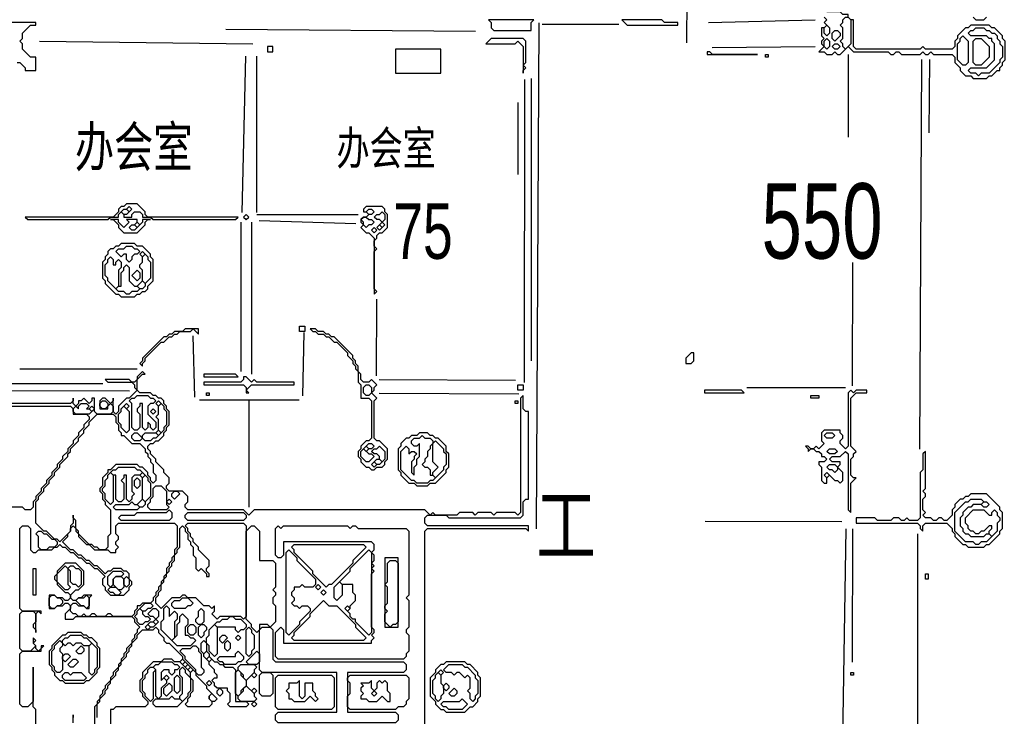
# Model space of a CAD drawing. Extents: x 10 to 1972, y 10 to 1392.
# Drawn here: x 1296.9 to 1667, y 768.5 to 1030.1 of the extents above; entities that cross this region are included whole.
import ezdxf

# ---------------------------------------------------------------- set-up
doc = ezdxf.new("R2010")
doc.units = 0
for name, color, linetype, lineweight in [('OCR_TEXT', 6, 'Continuous', 0), ('TEXT_FALLBACK_OUTLINE', 2, 'Continuous', 0), ('TRACE_CURVE', 6, 'Continuous', 0), ('TRACE_STRAIGHT', 5, 'Continuous', 0), ('TRACE_TEXT_SYMBOL', 6, 'Continuous', 0)]:
    doc.layers.add(name, color=color, linetype=linetype, lineweight=lineweight)
doc.styles.add('wqy-unicode', font='wqy-unicode.lff')

msp = doc.modelspace()

# ---------------------------------------------------------------- linework, layer by layer
at = {"layer": 'TEXT_FALLBACK_OUTLINE', "color": 2}
for points in [[(1331, 955), (1332, 955), (1334, 953), (1334, 952), (1336, 950), (1341, 950), (1344, 953), (1344, 954), (1345, 955), (1346, 955), (1343, 955), (1343, 954), (1342, 953), (1341, 954), (1341, 955), (1337, 955), (1338, 954), (1336, 952), (1334, 954), (1334, 955)], [(1338, 952), (1339, 953), (1340, 953), (1341, 952), (1340, 951), (1339, 951)], [(1340, 953), (1341, 954), (1342, 953), (1341, 952)]]:
    msp.add_lwpolyline(points, close=True, dxfattribs=at)
at = {"layer": 'TRACE_CURVE', "color": 6}
for points in [[(1475, 844), (1474, 845), (1469, 845), (1468, 844), (1467, 845), (1462, 845), (1461, 844), (1453, 844), (1452, 845), (1451, 844), (1449, 846), (1385, 846), (1383, 844), (1381, 846), (1360, 846), (1359, 847), (1359, 848), (1360, 849), (1360, 851), (1358, 853), (1353, 853), (1352, 854), (1352, 855), (1353, 856), (1353, 858), (1351, 860), (1351, 861), (1348, 864), (1348, 865), (1346, 867), (1346, 868), (1345, 869), (1345, 870), (1346, 871), (1347, 871), (1348, 872), (1349, 872), (1351, 874), (1351, 875), (1352, 876), (1352, 877), (1353, 878), (1353, 883), (1352, 884), (1352, 885), (1351, 886), (1351, 887), (1350, 888), (1349, 888), (1348, 889), (1347, 889), (1346, 890), (1342, 890), (1341, 891), (1341, 895), (1343, 897), (1344, 897), (1343, 898), (1341, 896), (1341, 895), (1340, 894), (1339, 894), (1338, 895), (1329, 895)], [(1329, 895), (1330, 894), (1339, 894), (1340, 893), (1340, 892), (1341, 891), (1338, 888), (1337, 888), (1334, 885), (1334, 883), (1333, 882), (1332, 883), (1332, 888), (1332, 887), (1331, 886), (1329, 888), (1328, 888), (1327, 887), (1327, 884), (1330, 884), (1330, 885), (1331, 886), (1332, 885), (1332, 883), (1331, 882), (1326, 882), (1325, 883), (1325, 888), (1324, 888), (1324, 887), (1323, 886), (1321, 888), (1320, 887), (1319, 887), (1319, 886), (1318, 885), (1317, 886), (1317, 888), (1317, 887), (1316, 886), (1286, 886)], [(1449, 715), (1449, 838), (1450, 839), (1487, 839), (1488, 838), (1488, 840), (1450, 840), (1449, 841), (1449, 843), (1450, 844), (1457, 844), (1458, 843), (1485, 843), (1486, 844), (1486, 849), (1487, 850), (1488, 850), (1488, 883), (1487, 883), (1486, 884), (1486, 889), (1485, 888), (1485, 845), (1484, 844), (1483, 845), (1476, 845), (1475, 844)], [(1292, 885), (1316, 885), (1317, 884)], [(1317, 884), (1317, 882), (1322, 882), (1323, 881), (1323, 880), (1321, 878), (1321, 877), (1319, 875), (1319, 874), (1317, 872), (1317, 871), (1315, 869), (1315, 868), (1313, 866), (1313, 865), (1311, 863), (1311, 862), (1309, 860), (1309, 859), (1307, 857), (1307, 856), (1305, 854), (1305, 853), (1303, 851), (1303, 850), (1302, 849), (1302, 847), (1301, 846), (1299, 846), (1298, 847), (1293, 847)], [(1307, 838), (1306, 838), (1303, 841), (1303, 849), (1304, 850), (1304, 851), (1306, 853), (1306, 854), (1308, 856), (1308, 857), (1310, 859), (1310, 860), (1312, 862), (1312, 863), (1315, 866), (1315, 867), (1316, 868), (1316, 869), (1319, 872), (1319, 873), (1321, 875), (1321, 876), (1323, 878), (1323, 879), (1326, 882)], [(1326, 882), (1332, 882), (1333, 881), (1333, 879), (1334, 878), (1334, 876), (1335, 875), (1335, 874), (1336, 874), (1339, 871), (1342, 871), (1344, 869), (1344, 868), (1345, 867), (1345, 866), (1346, 865), (1346, 864), (1347, 863), (1347, 860), (1348, 859), (1348, 857), (1347, 856), (1346, 857), (1346, 858), (1345, 859), (1345, 860), (1343, 862), (1342, 862), (1341, 863), (1333, 863), (1331, 861), (1330, 861), (1330, 860), (1328, 858), (1328, 855), (1327, 854), (1327, 853), (1328, 852), (1328, 850), (1329, 849), (1329, 848), (1331, 846), (1331, 837), (1330, 836), (1330, 832), (1329, 831), (1327, 831), (1326, 832), (1325, 832), (1324, 833), (1323, 833), (1319, 837), (1319, 838), (1318, 839), (1318, 842), (1317, 843), (1317, 844), (1317, 841), (1316, 840), (1316, 838), (1312, 834), (1311, 835), (1310, 835), (1307, 838)], [(1333, 840), (1334, 841), (1355, 841), (1356, 840), (1356, 832), (1355, 831), (1355, 829), (1354, 828), (1354, 827), (1353, 826), (1353, 825), (1352, 824), (1352, 822), (1351, 821), (1351, 820), (1350, 819), (1350, 818), (1349, 817), (1349, 816), (1348, 815), (1348, 814), (1347, 813), (1347, 812), (1346, 811), (1343, 811), (1342, 810), (1341, 810), (1341, 809), (1340, 808), (1340, 807), (1339, 806), (1332, 806), (1331, 807), (1330, 807), (1329, 806), (1326, 806), (1325, 807), (1324, 807), (1323, 806), (1322, 806), (1321, 807), (1320, 806), (1319, 806), (1318, 807), (1317, 807), (1316, 808), (1316, 810), (1317, 811), (1318, 811), (1319, 810), (1321, 810), (1322, 809), (1323, 809), (1323, 813), (1324, 814), (1321, 814), (1320, 813), (1319, 813), (1318, 812), (1317, 812), (1316, 813), (1316, 814), (1318, 816), (1319, 816)], [(1359, 840), (1360, 841), (1381, 841), (1382, 840), (1382, 806), (1381, 805), (1380, 806), (1372, 806), (1371, 805), (1369, 807), (1370, 808), (1370, 810), (1369, 809), (1368, 810), (1366, 810), (1363, 813), (1360, 813), (1359, 814), (1358, 814), (1357, 813), (1354, 813), (1350, 809), (1348, 811), (1348, 813), (1349, 814), (1349, 815), (1350, 816), (1350, 818), (1351, 819), (1351, 820), (1352, 821), (1352, 822), (1353, 823), (1353, 824), (1354, 825), (1354, 826), (1355, 827), (1355, 829), (1356, 830), (1356, 831), (1357, 832), (1357, 839), (1358, 840), (1359, 839), (1359, 838), (1360, 837), (1360, 835), (1361, 834), (1361, 833), (1362, 832), (1362, 829), (1363, 828), (1363, 824), (1364, 823), (1365, 824), (1367, 822), (1367, 821), (1368, 821), (1368, 822), (1367, 823), (1367, 824), (1368, 825), (1368, 827), (1364, 831)], [(1303, 762), (1303, 771), (1302, 772), (1302, 787), (1302, 774), (1300, 772), (1298, 772), (1297, 773), (1297, 792), (1298, 793), (1305, 793), (1305, 794), (1306, 795), (1305, 795), (1305, 794), (1304, 793), (1303, 794), (1303, 795), (1302, 796), (1303, 797), (1302, 798), (1302, 796), (1303, 795), (1301, 793), (1298, 793), (1297, 794), (1297, 807), (1298, 808), (1302, 808), (1303, 807), (1303, 804), (1302, 803), (1302, 802), (1303, 801), (1303, 800), (1303, 807), (1304, 808), (1305, 807), (1305, 808), (1298, 808), (1297, 809), (1297, 839), (1298, 840), (1300, 840)], [(1300, 840), (1301, 839), (1301, 831), (1302, 830), (1303, 830), (1304, 831), (1309, 831), (1310, 832), (1311, 832), (1312, 833), (1313, 832), (1314, 832), (1316, 830), (1317, 830), (1319, 828), (1320, 828), (1322, 826), (1323, 826), (1325, 824), (1326, 824), (1329, 821), (1328, 820), (1328, 818), (1329, 817), (1329, 816), (1331, 814), (1336, 814), (1338, 816), (1338, 817), (1339, 818), (1339, 819), (1338, 820), (1338, 822), (1337, 823), (1336, 823), (1335, 824), (1332, 824), (1331, 823), (1330, 823), (1329, 822), (1326, 825), (1325, 825), (1323, 827), (1322, 827), (1320, 829), (1319, 829), (1317, 831), (1316, 831), (1313, 834), (1315, 836), (1315, 837), (1316, 838), (1316, 839), (1317, 840), (1318, 839), (1318, 838), (1319, 837), (1319, 836), (1322, 833), (1323, 833), (1325, 831), (1330, 831), (1331, 830), (1333, 830)], [(1333, 830), (1333, 831), (1334, 832), (1333, 833), (1333, 834), (1334, 835), (1334, 836), (1333, 837), (1333, 840)], [(1364, 831), (1364, 832), (1362, 834), (1362, 835), (1361, 836), (1361, 837), (1360, 838), (1360, 839), (1359, 840)], [(1319, 816), (1321, 818), (1321, 823), (1318, 826), (1314, 826), (1311, 823), (1311, 822), (1310, 821), (1310, 820), (1311, 819), (1311, 818), (1314, 815), (1315, 815), (1316, 814), (1316, 813), (1315, 812), (1314, 812), (1313, 813), (1311, 813), (1310, 814), (1308, 814), (1308, 809), (1310, 809), (1311, 810), (1313, 810), (1314, 811), (1315, 811), (1316, 810), (1316, 809), (1314, 807), (1314, 805), (1317, 805), (1318, 806), (1339, 806), (1340, 805), (1340, 804), (1342, 802), (1341, 801), (1341, 800), (1340, 799), (1340, 798), (1339, 797), (1339, 796), (1337, 794), (1337, 793), (1336, 792), (1336, 791), (1335, 790), (1335, 789), (1334, 788), (1334, 787), (1332, 785), (1332, 784), (1331, 783), (1331, 782), (1329, 780), (1329, 779), (1328, 778), (1328, 777), (1327, 776), (1327, 775), (1326, 774), (1326, 773), (1325, 772)], [(1347, 801), (1348, 802), (1349, 801), (1349, 800), (1351, 798), (1351, 797), (1352, 796), (1353, 796), (1358, 791), (1358, 790), (1357, 789), (1355, 789), (1354, 790), (1351, 790), (1350, 789), (1347, 789), (1343, 785), (1343, 783), (1342, 782), (1342, 778), (1343, 777), (1343, 776), (1345, 774), (1345, 773), (1344, 772), (1333, 772), (1332, 771), (1331, 771), (1331, 762)], [(1339, 796), (1341, 798), (1341, 799), (1343, 801), (1347, 801)], [(1326, 768), (1326, 773), (1327, 774), (1327, 775), (1329, 777), (1329, 778), (1330, 779), (1330, 780), (1331, 781), (1331, 782), (1333, 784), (1333, 785), (1334, 786), (1334, 787), (1335, 788), (1335, 789), (1337, 791), (1337, 792), (1338, 793), (1338, 794), (1339, 795), (1339, 796)], [(1325, 772), (1325, 758)], [(1317, 766), (1317, 769), (1317, 768)]]:
    msp.add_lwpolyline(points, dxfattribs=at)
for points in [[(1340, 888), (1341, 889), (1345, 889), (1346, 888), (1347, 888), (1348, 887), (1347, 886), (1346, 886), (1345, 885), (1345, 882), (1348, 879), (1348, 877), (1347, 876), (1346, 877), (1346, 878), (1345, 879), (1345, 877), (1344, 876), (1343, 877), (1343, 886), (1342, 886), (1342, 885), (1341, 884), (1341, 883), (1342, 882), (1342, 877), (1341, 876), (1340, 876), (1339, 877), (1339, 886), (1338, 887), (1339, 888)], [(1319, 885), (1320, 886), (1322, 886), (1323, 885), (1322, 884), (1323, 884), (1324, 883), (1323, 882), (1318, 882), (1317, 883), (1317, 884), (1318, 885), (1319, 884)], [(1323, 884), (1324, 885), (1325, 884), (1324, 883)], [(1327, 886), (1328, 887), (1329, 887), (1330, 886), (1330, 885), (1329, 884), (1328, 884), (1327, 885)], [(1335, 884), (1336, 885), (1338, 883), (1338, 876), (1337, 875), (1335, 877), (1335, 878), (1334, 879), (1334, 882), (1335, 883)], [(1336, 885), (1337, 886), (1338, 885), (1337, 884)], [(1348, 886), (1349, 887), (1350, 886), (1349, 885)], [(1349, 885), (1350, 886), (1351, 885), (1351, 884), (1352, 883), (1352, 878), (1351, 877), (1351, 876), (1350, 875), (1349, 876), (1349, 880), (1348, 881), (1349, 882)], [(1346, 883), (1347, 884), (1348, 883), (1347, 882)], [(1339, 874), (1340, 875), (1341, 875), (1343, 873), (1342, 872), (1340, 872), (1339, 873)], [(1343, 874), (1344, 875), (1348, 875), (1349, 874), (1348, 873), (1347, 873), (1346, 872), (1344, 872), (1343, 873)], [(1348, 875), (1349, 876), (1350, 875), (1349, 874)], [(1330, 859), (1331, 860), (1332, 859), (1332, 849), (1331, 848), (1329, 850), (1329, 852), (1328, 853), (1328, 854), (1329, 855), (1329, 857), (1330, 858)], [(1333, 861), (1334, 862), (1340, 862), (1341, 861), (1342, 861), (1343, 860), (1342, 859), (1340, 859), (1339, 858), (1339, 853), (1340, 852), (1339, 851), (1339, 850), (1338, 849), (1337, 850), (1337, 859), (1336, 859), (1336, 858), (1335, 857), (1336, 856), (1336, 850), (1335, 849), (1334, 849), (1333, 850), (1333, 859), (1332, 859), (1331, 860), (1332, 861)], [(1342, 859), (1343, 860), (1344, 859), (1343, 858)], [(1343, 858), (1344, 859), (1345, 858), (1345, 857), (1346, 856), (1346, 851), (1344, 849), (1343, 850)], [(1340, 857), (1341, 858), (1342, 857), (1342, 855), (1341, 854), (1340, 855)], [(1347, 854), (1348, 855), (1350, 855), (1352, 853), (1352, 848), (1353, 847), (1352, 846), (1346, 846), (1345, 847), (1345, 848), (1346, 849), (1346, 850), (1347, 851)], [(1354, 852), (1355, 853), (1356, 853), (1357, 852), (1355, 850), (1354, 851)], [(1338, 848), (1339, 849), (1340, 848), (1341, 848), (1342, 847), (1341, 846), (1333, 846), (1332, 847), (1333, 848)], [(1343, 850), (1344, 849), (1344, 848), (1343, 847), (1342, 847), (1341, 848)], [(1352, 849), (1353, 850), (1354, 849), (1353, 848)], [(1352, 845), (1353, 846), (1354, 845), (1354, 843), (1353, 842), (1335, 842), (1334, 843), (1335, 844), (1340, 844), (1341, 845)], [(1359, 844), (1360, 845), (1381, 845), (1382, 844), (1382, 843), (1381, 842), (1360, 842), (1359, 843)], [(1303, 837), (1304, 838), (1305, 838), (1306, 837), (1307, 837), (1309, 835), (1310, 835), (1311, 834), (1311, 833), (1310, 832), (1308, 832), (1307, 831), (1305, 831), (1304, 832), (1304, 836)], [(1384, 840), (1385, 840), (1387, 838), (1387, 827), (1392, 827), (1393, 826), (1393, 817), (1392, 816), (1393, 815), (1393, 814), (1392, 813), (1392, 811), (1393, 810), (1393, 804), (1391, 802), (1390, 803), (1387, 803), (1387, 801), (1386, 800), (1384, 802), (1384, 803), (1382, 805), (1382, 838)], [(1393, 839), (1394, 840), (1395, 839), (1396, 840), (1420, 840), (1421, 839), (1422, 840), (1423, 840), (1424, 839), (1442, 839), (1443, 838), (1443, 814), (1442, 813), (1443, 812), (1443, 802), (1442, 801), (1442, 800), (1443, 799), (1443, 793), (1442, 792), (1442, 791), (1441, 790), (1394, 790), (1393, 791), (1393, 800), (1395, 802), (1396, 801), (1396, 796), (1429, 796), (1429, 797), (1430, 798), (1429, 799), (1430, 800), (1430, 801), (1429, 802), (1429, 822), (1430, 823), (1429, 824), (1430, 825), (1429, 826), (1430, 827), (1430, 829), (1429, 830), (1430, 831), (1430, 833), (1429, 834), (1396, 834), (1396, 829), (1395, 828), (1394, 828), (1393, 829)], [(1399, 832), (1400, 833), (1426, 833), (1427, 832), (1422, 827), (1422, 826), (1414, 818), (1413, 818), (1412, 817), (1407, 822), (1407, 823), (1400, 830), (1400, 831)], [(1397, 830), (1398, 831), (1401, 828), (1401, 827), (1408, 820), (1408, 818), (1407, 817), (1404, 817), (1403, 818), (1402, 817), (1400, 817), (1400, 816), (1399, 815), (1399, 814), (1400, 813), (1400, 812), (1399, 811), (1400, 810), (1401, 810), (1402, 809), (1403, 810), (1405, 810), (1406, 809), (1406, 808), (1402, 804), (1402, 803), (1398, 799), (1397, 800)], [(1428, 831), (1429, 830), (1429, 800), (1428, 799), (1423, 804), (1423, 805), (1422, 805), (1421, 806), (1421, 807), (1420, 808), (1421, 809), (1421, 810), (1423, 812), (1423, 814), (1422, 815), (1422, 818), (1418, 818), (1417, 819), (1421, 823), (1421, 824)], [(1314, 825), (1315, 824), (1315, 818), (1316, 817), (1315, 816), (1314, 816), (1311, 819), (1311, 822)], [(1315, 824), (1316, 825), (1317, 825), (1318, 824), (1319, 824), (1320, 823), (1320, 818), (1319, 817), (1318, 818), (1317, 818), (1316, 819), (1316, 823)], [(1332, 823), (1335, 823), (1336, 822), (1335, 821), (1333, 821), (1332, 820), (1332, 818), (1331, 817), (1330, 818), (1330, 821)], [(1332, 820), (1333, 821), (1335, 821), (1336, 820), (1336, 817), (1335, 816), (1334, 816), (1332, 818)], [(1336, 820), (1337, 821), (1338, 820), (1338, 818), (1337, 817), (1336, 818)], [(1408, 817), (1409, 818), (1410, 817), (1409, 816)], [(1417, 819), (1418, 818), (1418, 814), (1416, 812), (1415, 813), (1415, 817)], [(1330, 816), (1331, 817), (1333, 817), (1335, 815), (1334, 814), (1333, 814), (1332, 815), (1331, 815)], [(1410, 815), (1411, 816), (1412, 815), (1411, 814)], [(1308, 813), (1309, 814), (1310, 814), (1311, 813), (1312, 813), (1313, 812), (1313, 811), (1312, 810), (1311, 810), (1310, 809), (1309, 809), (1308, 810)], [(1321, 813), (1322, 814), (1323, 813), (1323, 810), (1322, 809), (1321, 810), (1320, 810), (1318, 812), (1319, 813)], [(1344, 811), (1346, 811), (1347, 810), (1346, 809), (1345, 809), (1344, 808), (1343, 808), (1342, 809)], [(1357, 812), (1358, 813), (1360, 813), (1362, 811), (1361, 810), (1360, 810), (1359, 809), (1355, 809), (1354, 810), (1354, 811), (1355, 812)], [(1411, 812), (1413, 810), (1416, 810), (1423, 803), (1423, 802), (1427, 798), (1426, 797), (1400, 797), (1399, 798), (1400, 799), (1400, 800), (1406, 806), (1406, 807)], [(1341, 808), (1342, 809), (1343, 808), (1343, 807), (1344, 806), (1345, 806), (1346, 805), (1345, 804), (1344, 804), (1343, 803), (1342, 803), (1341, 804), (1341, 805), (1340, 806), (1341, 807)], [(1347, 809), (1348, 809), (1349, 808), (1349, 806), (1348, 805), (1347, 806), (1346, 806), (1345, 807)], [(1351, 809), (1352, 810), (1353, 809), (1353, 806), (1355, 808), (1356, 807), (1356, 805), (1355, 804), (1355, 798), (1354, 797), (1350, 801), (1350, 804), (1351, 805)], [(1357, 806), (1358, 807), (1360, 805), (1360, 803), (1359, 802), (1359, 799), (1360, 799), (1361, 798), (1362, 798), (1363, 797), (1361, 795), (1356, 795), (1354, 797), (1356, 799), (1356, 803), (1357, 804)], [(1364, 808), (1365, 809), (1366, 808), (1366, 804), (1365, 803), (1364, 803), (1363, 804), (1363, 805), (1364, 806)], [(1419, 809), (1420, 810), (1421, 809), (1420, 808)], [(1345, 803), (1346, 804), (1347, 804), (1348, 803), (1347, 802), (1346, 802)], [(1347, 804), (1348, 805), (1349, 804), (1348, 803)], [(1375, 805), (1376, 806), (1377, 806), (1378, 805), (1380, 805), (1382, 803), (1382, 802), (1381, 801), (1380, 801), (1379, 800), (1378, 801), (1378, 802), (1371, 802), (1370, 803), (1371, 804), (1372, 804), (1373, 805)], [(1344, 802), (1345, 803), (1346, 802), (1345, 801)], [(1360, 802), (1361, 803), (1362, 803), (1363, 802), (1363, 800), (1362, 799), (1361, 799), (1360, 800)], [(1364, 802), (1365, 803), (1366, 803), (1367, 802), (1367, 801), (1366, 800), (1366, 799), (1365, 798), (1364, 799)], [(1370, 803), (1371, 802), (1371, 792), (1370, 791), (1368, 793), (1368, 795), (1367, 796), (1367, 798), (1368, 799), (1368, 801)], [(1382, 801), (1383, 802), (1384, 801), (1384, 800), (1385, 799), (1385, 794), (1384, 793), (1384, 792), (1383, 791), (1382, 792)], [(1387, 801), (1388, 802), (1391, 802), (1392, 801), (1392, 790), (1393, 789), (1441, 789), (1442, 788), (1442, 786), (1441, 785), (1420, 785), (1420, 770), (1438, 770), (1439, 769), (1439, 767), (1438, 766), (1394, 766), (1393, 767), (1393, 769), (1394, 770), (1416, 770), (1416, 785), (1388, 785), (1387, 786)], [(1365, 796), (1366, 797), (1367, 796), (1367, 793), (1366, 792), (1365, 793)], [(1372, 798), (1373, 799), (1374, 799), (1375, 798), (1373, 796), (1372, 797)], [(1374, 796), (1375, 797), (1376, 796), (1376, 794), (1375, 793), (1374, 794)], [(1378, 798), (1379, 799), (1380, 798), (1379, 797)], [(1361, 794), (1362, 795), (1363, 795), (1364, 794), (1364, 793), (1365, 792), (1365, 787), (1366, 786), (1366, 785), (1365, 784), (1364, 784), (1363, 785), (1363, 786), (1359, 790), (1359, 791), (1357, 793), (1358, 794)], [(1366, 792), (1367, 793), (1368, 792), (1368, 791), (1367, 790), (1366, 791)], [(1378, 792), (1379, 793), (1381, 791), (1381, 790), (1380, 789), (1379, 789), (1378, 788), (1374, 788), (1373, 789), (1372, 789), (1371, 790), (1372, 791), (1378, 791)], [(1386, 793), (1387, 792), (1387, 789), (1386, 788), (1383, 788), (1382, 789)], [(1349, 788), (1350, 789), (1354, 789), (1355, 788), (1356, 788), (1357, 787), (1356, 786), (1355, 786), (1355, 785), (1354, 784), (1353, 785), (1353, 786), (1351, 786), (1350, 785), (1350, 782), (1351, 783), (1352, 782), (1352, 781), (1350, 779), (1350, 776), (1349, 775), (1348, 776), (1348, 786), (1347, 787), (1348, 788)], [(1357, 789), (1358, 790), (1359, 789), (1358, 788)], [(1358, 788), (1359, 789), (1360, 788), (1359, 787)], [(1367, 790), (1368, 791), (1369, 790), (1368, 789)], [(1368, 789), (1369, 790), (1370, 789), (1371, 789), (1372, 788), (1373, 788), (1374, 787), (1377, 787), (1378, 786), (1378, 774), (1382, 774), (1383, 773), (1382, 772), (1376, 772), (1375, 773), (1376, 774), (1376, 777), (1375, 778), (1375, 779), (1371, 779), (1370, 780), (1370, 781), (1369, 782), (1370, 783), (1371, 783), (1371, 784), (1370, 785), (1370, 786), (1368, 788)], [(1345, 786), (1346, 787), (1347, 787), (1348, 786), (1347, 785), (1347, 775), (1346, 774), (1344, 776), (1344, 777), (1343, 778), (1343, 782), (1344, 783), (1344, 784), (1345, 785)], [(1357, 786), (1358, 787), (1359, 786), (1359, 785), (1361, 783), (1361, 778), (1360, 777), (1360, 776), (1358, 774), (1357, 775), (1357, 776), (1358, 777), (1358, 783), (1357, 784)], [(1359, 787), (1360, 788), (1361, 787), (1360, 786)], [(1361, 785), (1362, 786), (1363, 785), (1363, 784), (1367, 780), (1367, 779), (1369, 777), (1368, 776), (1368, 775), (1369, 774), (1369, 773), (1368, 772), (1360, 772), (1359, 773), (1360, 774), (1360, 775), (1361, 776), (1361, 777), (1362, 778), (1362, 782), (1361, 783)], [(1360, 786), (1361, 787), (1362, 786), (1361, 785)], [(1378, 785), (1379, 786), (1380, 785), (1380, 784), (1382, 782), (1382, 780), (1380, 778), (1380, 777), (1379, 776), (1378, 777)], [(1379, 787), (1380, 788), (1385, 788), (1386, 787), (1385, 786), (1385, 785), (1382, 782), (1381, 783), (1381, 784), (1379, 786)], [(1384, 784), (1385, 785), (1386, 784), (1385, 783)], [(1387, 784), (1388, 785), (1391, 785), (1392, 784), (1392, 777), (1391, 776), (1388, 776), (1387, 777)], [(1351, 783), (1352, 784), (1353, 783), (1352, 782)], [(1353, 781), (1354, 780), (1354, 778), (1352, 776), (1351, 777), (1351, 779)], [(1355, 783), (1356, 784), (1357, 783), (1357, 778), (1356, 777), (1355, 778)], [(1367, 781), (1368, 782), (1369, 781), (1368, 780)], [(1393, 783), (1394, 784), (1414, 784), (1415, 783), (1415, 772), (1414, 771), (1394, 771), (1393, 772)], [(1420, 783), (1421, 784), (1442, 784), (1443, 783), (1443, 775), (1442, 774), (1442, 773), (1441, 772), (1439, 772), (1438, 771), (1421, 771), (1420, 772), (1420, 776), (1421, 777), (1421, 781), (1420, 782)], [(1371, 778), (1372, 779), (1373, 778), (1373, 777), (1372, 776), (1371, 777)], [(1381, 779), (1382, 780), (1385, 777), (1385, 776), (1386, 775), (1385, 774), (1380, 774), (1379, 775), (1379, 776), (1381, 778)], [(1384, 778), (1385, 779), (1386, 778), (1385, 777)], [(1353, 775), (1354, 776), (1355, 775), (1357, 775), (1358, 774), (1356, 772), (1348, 772), (1347, 773), (1347, 774), (1348, 775)], [(1368, 776), (1369, 777), (1371, 775), (1370, 774), (1369, 774), (1368, 775)], [(1384, 773), (1385, 774), (1386, 773), (1385, 772)]]:
    msp.add_lwpolyline(points, close=True, dxfattribs=at)
at = {"layer": 'TRACE_STRAIGHT', "color": 5}
for p, q in [((1547.42, 1021.38), (1548.2, 1105.14)), ((1490.99, 838.88), (1491.99, 1028.87)), ((1555.59, 1029.07), (1595.66, 1030.06)), ((1374.34, 1026.5), (1468.1, 1025.84)), ((1493.12, 1028.39), (1521.88, 1028.39)), ((1304.4, 1021.98), (1384.4, 1021.01)), ((1556.87, 1019.67), (1595.63, 1020.01)), ((1380.49, 957.63), (1381.88, 1016.4)), ((1385.79, 1016.38), (1385.8, 957.63)), ((1608, 1017), (1608, 986)), ((1634.85, 868.86), (1635.71, 1015.13)), ((1638.47, 987.62), (1638.63, 1015.12)), ((1486.45, 893.87), (1486.57, 1007.63)), ((1489, 1008), (1489, 902)), ((1484, 999), (1484, 972)), ((1386, 957), (1424, 957)), ((1380, 954), (1380, 898)), ((1384, 954), (1384, 897)), ((1386.86, 954.63), (1423.15, 953.5)), ((1609.65, 892.62), (1609.79, 938.88)), ((1430.92, 896.37), (1430.99, 925.13)), ((1361.86, 911.37), (1362.53, 888.39)), ((1403.27, 888.85), (1403.73, 912.61)), ((1297, 899), (1341, 899)), ((1276.87, 893.48), (1328.13, 893.43)), ((1431.87, 895.01), (1483.13, 894.7)), ((1570, 892), (1607, 892)), ((1276.87, 890.82), (1338.13, 890.68)), ((1431.87, 889.85), (1484.38, 889.59)), ((1364.37, 887.33), (1401.88, 887.28)), ((1383, 887), (1383, 847)), ((1554.36, 841.82), (1605.62, 841.59)), ((1605.88, 756.39), (1607.21, 838.89)), ((1609.66, 788.87), (1609.71, 838.87)), ((1634, 837), (1634, 761))]:
    msp.add_line(p, q, dxfattribs=at)
at = {"layer": 'TRACE_TEXT_SYMBOL', "color": 6}
for points in [[(1648, 1020), (1647, 1019), (1637, 1019), (1636, 1020), (1635, 1019), (1611, 1019), (1610, 1020), (1610, 1030), (1609, 1030), (1608, 1031), (1608, 1032), (1606, 1032), (1605, 1033), (1600, 1033)], [(1298, 1023), (1298, 1025), (1301, 1028), (1303, 1028), (1303, 1029), (1287, 1029)], [(1599, 1031), (1600, 1030), (1599, 1029), (1600, 1028), (1599, 1027), (1598, 1027), (1598, 1024), (1599, 1023), (1598, 1022), (1598, 1021), (1599, 1020), (1597, 1018), (1599, 1018), (1600, 1017), (1602, 1017), (1603, 1018), (1604, 1017), (1605, 1017), (1608, 1020), (1610, 1018), (1623, 1018), (1624, 1017), (1625, 1017), (1626, 1018), (1627, 1018), (1628, 1017), (1635, 1017), (1636, 1018), (1637, 1017), (1638, 1017), (1639, 1018), (1640, 1017), (1647, 1017), (1648, 1016), (1648, 1014), (1650, 1012), (1650, 1011), (1652, 1009), (1654, 1009), (1655, 1008), (1660, 1008), (1661, 1009), (1662, 1009), (1664, 1011), (1665, 1011), (1665, 1012), (1666, 1013), (1666, 1014), (1667, 1015), (1667, 1022), (1666, 1023), (1666, 1024), (1663, 1027), (1662, 1027), (1661, 1028), (1654, 1028), (1653, 1027), (1652, 1027), (1649, 1024), (1649, 1023), (1648, 1022), (1648, 1020)], [(1655, 1031), (1656, 1030), (1659, 1030), (1660, 1031)], [(1296, 1014), (1297, 1014), (1299, 1012), (1299, 1011), (1303, 1011), (1303, 1016), (1301, 1016), (1298, 1019), (1298, 1021), (1297, 1022), (1298, 1023)], [(1406, 914), (1407, 913), (1408, 913), (1409, 912), (1411, 912), (1412, 911), (1413, 911), (1415, 909), (1416, 909), (1420, 905), (1420, 904), (1422, 902), (1422, 901), (1423, 900), (1423, 899), (1424, 898), (1424, 894), (1425, 893), (1425, 888), (1428, 888), (1429, 887), (1429, 873), (1428, 872), (1427, 872), (1425, 870), (1425, 869), (1424, 868), (1424, 866), (1425, 865), (1425, 864), (1427, 862), (1428, 862), (1429, 861), (1430, 861), (1431, 862), (1433, 862), (1434, 863), (1434, 864), (1435, 865), (1435, 869), (1432, 872), (1431, 872), (1430, 873), (1430, 887), (1431, 888), (1429, 890), (1430, 891), (1430, 892), (1431, 893), (1429, 895), (1428, 894), (1426, 894), (1425, 895), (1425, 897), (1424, 898), (1424, 900), (1423, 901), (1423, 902), (1422, 903), (1422, 904), (1415, 911), (1414, 911), (1413, 912), (1412, 912)], [(1412, 912), (1411, 913), (1409, 913), (1408, 914), (1406, 914)], [(1609, 891), (1608, 890), (1608, 870), (1607, 869), (1605, 871), (1605, 872), (1606, 873), (1606, 874), (1605, 875), (1605, 876), (1599, 876), (1598, 875), (1598, 872), (1599, 871), (1597, 869), (1596, 870), (1595, 869), (1594, 869), (1593, 870), (1592, 870), (1593, 869), (1593, 868), (1594, 869), (1595, 869), (1596, 868), (1597, 868), (1598, 867), (1598, 866), (1599, 866), (1600, 865), (1599, 864), (1597, 864), (1597, 863), (1598, 862), (1598, 857), (1599, 856), (1600, 856), (1600, 858), (1601, 859), (1603, 857), (1604, 857), (1605, 856), (1606, 857), (1606, 860), (1604, 862), (1605, 863), (1605, 864), (1602, 864), (1601, 865), (1602, 866), (1605, 866), (1607, 868), (1608, 867), (1608, 846), (1609, 845), (1609, 856), (1611, 858), (1610, 858), (1609, 859), (1609, 865), (1610, 866), (1610, 867), (1611, 868), (1609, 870)], [(1609, 870), (1609, 888), (1611, 890), (1615, 890), (1615, 891), (1611, 891), (1610, 890), (1609, 891)], [(1637, 868), (1636, 867), (1636, 861), (1635, 860), (1635, 843), (1634, 842), (1631, 842), (1630, 843), (1629, 842), (1628, 842), (1627, 843), (1625, 843), (1624, 842), (1619, 842), (1618, 843), (1611, 843), (1611, 841), (1634, 841), (1635, 840), (1635, 839), (1636, 838), (1636, 840), (1637, 841), (1645, 841), (1647, 839), (1647, 838), (1648, 837), (1648, 836), (1651, 833), (1652, 833), (1653, 832), (1659, 832), (1660, 833), (1661, 833), (1665, 837), (1665, 838), (1666, 839), (1666, 845), (1665, 846), (1665, 847), (1660, 852), (1654, 852), (1653, 851), (1652, 851), (1651, 850), (1650, 850), (1648, 848), (1648, 847), (1647, 846), (1647, 844), (1645, 842), (1644, 842), (1643, 843), (1642, 843), (1641, 842), (1640, 842), (1639, 843), (1637, 843), (1636, 844), (1637, 845), (1636, 846), (1636, 850), (1637, 851), (1637, 852)], [(1637, 852), (1636, 853), (1637, 854), (1637, 868)]]:
    msp.add_lwpolyline(points, dxfattribs=at)
for points in [[(1473, 1030), (1474, 1029), (1474, 1027), (1475, 1026), (1489, 1026), (1489, 1029), (1490, 1030)], [(1523, 1030), (1525, 1028), (1544, 1028), (1544, 1029), (1539, 1029), (1538, 1030)], [(1606, 1030), (1607, 1031), (1608, 1031), (1609, 1030), (1609, 1021), (1607, 1019), (1606, 1020), (1606, 1021), (1605, 1022), (1606, 1023), (1606, 1027), (1605, 1028), (1606, 1029)], [(1599, 1027), (1600, 1028), (1601, 1027), (1601, 1025), (1600, 1024), (1599, 1025)], [(1602, 1025), (1603, 1026), (1604, 1026), (1605, 1025), (1605, 1024), (1603, 1022), (1602, 1023)], [(1655, 1026), (1656, 1027), (1659, 1027), (1660, 1026), (1661, 1026), (1662, 1025), (1663, 1025), (1664, 1024), (1664, 1023), (1665, 1022), (1665, 1021), (1666, 1020), (1666, 1016), (1665, 1015), (1665, 1014), (1661, 1010), (1658, 1010), (1657, 1009), (1656, 1010), (1654, 1010), (1653, 1011), (1654, 1012), (1660, 1012), (1663, 1015), (1663, 1021), (1662, 1022), (1662, 1023), (1661, 1023), (1660, 1024), (1654, 1024), (1653, 1025), (1654, 1026)], [(1474, 1023), (1472, 1021), (1483, 1021), (1484, 1022), (1486, 1020), (1486, 1010), (1486, 1011), (1487, 1012), (1486, 1013), (1487, 1014), (1487, 1022), (1486, 1023)], [(1599, 1022), (1600, 1023), (1601, 1022), (1601, 1020), (1600, 1019), (1599, 1020)], [(1650, 1023), (1651, 1024), (1653, 1022), (1653, 1014), (1652, 1013), (1651, 1013), (1649, 1015), (1649, 1021), (1650, 1022)], [(1655, 1022), (1656, 1023), (1658, 1023), (1661, 1020), (1661, 1016), (1658, 1013), (1656, 1013), (1655, 1014)], [(1390, 1020), (1390, 1018), (1392, 1018), (1392, 1020)], [(1438, 1019), (1438, 1010), (1455, 1010), (1455, 1019)], [(1555, 1018), (1555, 1017), (1574, 1017), (1557, 1017), (1556, 1018)], [(1602, 1020), (1603, 1021), (1604, 1021), (1605, 1020), (1604, 1019), (1603, 1019)], [(1577, 1017), (1578, 1017), (1578, 1016), (1577, 1016)], [(1337, 961), (1336, 960), (1335, 960), (1334, 959), (1334, 958), (1332, 956), (1299, 956), (1300, 955), (1330, 955), (1331, 956), (1334, 956), (1334, 957), (1335, 958), (1336, 957), (1336, 956), (1339, 956), (1339, 957), (1340, 958), (1342, 958), (1343, 957), (1343, 956), (1346, 956), (1347, 955), (1378, 955), (1379, 956), (1345, 956), (1344, 957), (1344, 958), (1341, 961)], [(1335, 958), (1336, 959), (1337, 959), (1338, 958), (1337, 957), (1336, 957)], [(1337, 959), (1338, 960), (1339, 959), (1338, 958)], [(1427, 960), (1426, 959), (1426, 958), (1427, 958), (1428, 957), (1427, 956), (1426, 956), (1425, 955), (1425, 954), (1426, 953), (1425, 952), (1427, 950), (1428, 950), (1430, 948), (1430, 927), (1431, 928), (1430, 929), (1430, 943), (1431, 944), (1430, 945), (1430, 947), (1431, 948), (1431, 949), (1432, 950), (1433, 950), (1435, 952), (1435, 957), (1434, 958), (1434, 959), (1433, 960)], [(1427, 958), (1428, 959), (1429, 959), (1430, 958), (1429, 957), (1428, 957)], [(1382, 957), (1381, 956), (1382, 955), (1383, 956)], [(1425, 955), (1426, 956), (1427, 956), (1428, 955), (1429, 955), (1430, 954), (1429, 953), (1428, 953), (1427, 952), (1426, 953), (1426, 954)], [(1432, 957), (1433, 958), (1434, 957), (1434, 955), (1433, 954), (1432, 955), (1431, 955), (1430, 956), (1431, 957)], [(1429, 951), (1430, 952), (1431, 951), (1430, 950)], [(1431, 952), (1432, 953), (1433, 952), (1432, 951)], [(1432, 953), (1433, 954), (1434, 953), (1433, 952)], [(1335, 946), (1334, 945), (1333, 945), (1332, 944), (1331, 944), (1330, 943), (1330, 942), (1329, 941), (1329, 940), (1328, 939), (1328, 933), (1329, 932), (1329, 931), (1333, 927), (1334, 927), (1335, 926), (1340, 926), (1341, 927), (1342, 927), (1343, 928), (1344, 928), (1345, 929), (1345, 930), (1347, 932), (1347, 940), (1346, 941), (1346, 942), (1343, 945), (1341, 945), (1340, 946)], [(1336, 944), (1337, 945), (1339, 945), (1340, 944), (1341, 944), (1342, 943), (1341, 942), (1340, 942), (1339, 941), (1339, 940), (1338, 939), (1337, 940), (1337, 942), (1336, 942), (1335, 941), (1333, 943), (1334, 944)], [(1330, 940), (1331, 941), (1332, 940), (1332, 938), (1333, 938), (1333, 939), (1334, 940), (1335, 939), (1335, 937), (1334, 936), (1334, 930), (1333, 929), (1330, 932), (1330, 933), (1329, 934), (1329, 938), (1330, 939)], [(1342, 942), (1343, 943), (1344, 942), (1343, 941)], [(1343, 941), (1344, 942), (1345, 941), (1345, 940), (1346, 939), (1346, 933), (1344, 931), (1343, 932), (1343, 936), (1342, 937), (1342, 938), (1343, 939)], [(1336, 937), (1337, 938), (1338, 937), (1338, 932), (1340, 930), (1341, 930), (1342, 929), (1341, 928), (1339, 928), (1338, 927), (1337, 927), (1336, 928), (1334, 928), (1333, 929), (1334, 930), (1335, 930), (1335, 935), (1336, 936)], [(1341, 936), (1342, 935), (1342, 933), (1341, 932), (1339, 934)], [(1343, 932), (1344, 931), (1344, 930), (1343, 929), (1342, 929), (1341, 930)], [(1402, 915), (1404, 915), (1404, 913), (1402, 913)], [(1359, 914), (1358, 913), (1355, 913), (1354, 912), (1353, 912), (1352, 911), (1351, 911), (1343, 903), (1343, 902), (1342, 901), (1343, 900), (1343, 901), (1344, 902), (1344, 903), (1350, 909), (1351, 909), (1353, 911), (1354, 911), (1355, 912), (1356, 912), (1357, 913), (1361, 913), (1362, 914), (1364, 912), (1364, 914)], [(1549, 905), (1547, 903), (1547, 901), (1549, 901), (1550, 902), (1550, 905)], [(1366, 897), (1366, 896), (1379, 896), (1378, 897)], [(1381, 896), (1381, 895), (1380, 894), (1366, 894), (1366, 893), (1381, 893), (1382, 892), (1382, 890), (1383, 890), (1382, 891), (1384, 893), (1400, 893), (1400, 894), (1386, 894), (1385, 895), (1384, 894), (1382, 896)], [(1426, 892), (1427, 893), (1428, 893), (1429, 892), (1429, 890), (1428, 889), (1427, 889), (1426, 890)], [(1484, 893), (1486, 893), (1486, 891), (1484, 891)], [(1367, 890), (1368, 890), (1368, 889), (1367, 889)], [(1554, 891), (1554, 890), (1569, 890), (1568, 891)], [(1594, 889), (1597, 889), (1597, 888), (1594, 888)], [(1483, 887), (1484, 887), (1484, 886), (1483, 886)], [(1447, 875), (1446, 874), (1444, 874), (1443, 873), (1442, 873), (1440, 871), (1440, 870), (1439, 869), (1439, 861), (1440, 860), (1440, 859), (1443, 856), (1445, 856), (1446, 855), (1450, 855), (1451, 856), (1453, 856), (1457, 860), (1457, 861), (1458, 862), (1458, 867), (1457, 868), (1457, 870), (1454, 873), (1453, 873), (1452, 874), (1451, 874), (1450, 875)], [(1447, 873), (1448, 874), (1449, 873), (1451, 873), (1452, 872), (1452, 871), (1451, 870), (1451, 869), (1450, 868), (1450, 866), (1449, 865), (1449, 864), (1448, 863), (1449, 862), (1450, 862), (1451, 861), (1451, 859), (1452, 859), (1453, 858), (1452, 857), (1451, 857), (1450, 856), (1446, 856), (1445, 857), (1444, 857), (1440, 861), (1440, 868), (1442, 870), (1443, 869), (1443, 867), (1444, 868), (1445, 868), (1446, 867), (1445, 866), (1445, 865), (1444, 864), (1444, 860), (1445, 859), (1445, 862), (1446, 863), (1446, 865), (1447, 866), (1447, 871), (1446, 870), (1445, 870), (1444, 871), (1444, 872), (1445, 873)], [(1599, 874), (1600, 875), (1602, 875), (1603, 874), (1602, 873), (1600, 873)], [(1426, 869), (1427, 870), (1428, 869), (1427, 868)], [(1427, 870), (1428, 871), (1429, 871), (1430, 870), (1429, 869), (1428, 869)], [(1431, 869), (1432, 870), (1434, 868), (1434, 865), (1433, 864), (1432, 865), (1432, 866), (1431, 867), (1430, 867), (1429, 868), (1430, 869)], [(1452, 871), (1453, 872), (1456, 869), (1456, 868), (1457, 867), (1457, 863), (1456, 862), (1456, 861), (1453, 858), (1452, 859), (1452, 860), (1454, 862), (1452, 864)], [(1425, 868), (1426, 869), (1428, 867), (1429, 867), (1430, 866), (1428, 864), (1427, 864), (1425, 866)], [(1600, 868), (1601, 869), (1603, 869), (1604, 868), (1603, 867), (1601, 867)], [(1429, 863), (1430, 864), (1431, 863), (1430, 862)], [(1430, 864), (1431, 865), (1432, 865), (1433, 864), (1432, 863), (1431, 863)], [(1600, 862), (1601, 863), (1603, 863), (1604, 862), (1604, 861), (1603, 860), (1602, 861), (1601, 861)], [(1599, 859), (1600, 860), (1601, 859), (1600, 858)], [(1653, 849), (1654, 850), (1658, 850), (1659, 849), (1658, 848), (1655, 848), (1654, 847), (1653, 847), (1651, 845), (1651, 844), (1650, 843), (1650, 840), (1651, 839), (1651, 838), (1652, 837), (1653, 837), (1654, 836), (1659, 836), (1660, 837), (1661, 837), (1662, 836), (1660, 834), (1658, 834), (1657, 833), (1656, 833), (1655, 834), (1652, 834), (1648, 838), (1648, 845), (1652, 849)], [(1658, 848), (1659, 849), (1660, 849), (1661, 848), (1660, 847), (1659, 847)], [(1655, 846), (1659, 846), (1661, 844), (1662, 844), (1662, 845), (1663, 846), (1664, 845), (1664, 844), (1665, 843), (1665, 842), (1664, 841), (1664, 838), (1662, 836), (1661, 837), (1661, 838), (1662, 839), (1662, 840), (1661, 840), (1659, 838), (1658, 838), (1657, 837), (1656, 837), (1655, 838), (1654, 838), (1653, 839), (1653, 840), (1652, 841), (1652, 843)], [(1434, 828), (1434, 802), (1439, 802), (1439, 828)], [(1435, 826), (1436, 827), (1438, 827), (1439, 826), (1439, 804), (1438, 803), (1437, 803), (1436, 802), (1434, 804), (1434, 807), (1435, 808), (1434, 809), (1434, 810), (1435, 811), (1435, 817), (1434, 818), (1435, 819)], [(1302, 824), (1303, 824), (1303, 814), (1302, 814)], [(1637, 822), (1638, 822), (1638, 820), (1637, 820)], [(1315, 800), (1314, 799), (1313, 799), (1309, 795), (1309, 794), (1308, 793), (1308, 788), (1309, 787), (1309, 786), (1310, 785), (1310, 784), (1312, 782), (1313, 782), (1314, 781), (1321, 781), (1322, 782), (1323, 782), (1326, 785), (1326, 786), (1327, 787), (1327, 794), (1326, 795), (1326, 796), (1324, 798), (1323, 798), (1322, 799), (1321, 799), (1320, 800)], [(1312, 797), (1313, 796), (1313, 795), (1312, 794), (1312, 793), (1313, 792), (1313, 786), (1312, 785), (1311, 785), (1310, 786), (1310, 787), (1309, 788), (1309, 793), (1310, 794), (1310, 795)], [(1315, 798), (1316, 799), (1320, 799), (1321, 798), (1322, 798), (1324, 796), (1323, 795), (1321, 795), (1320, 796), (1318, 796), (1317, 795), (1316, 796), (1315, 796), (1314, 795), (1313, 796), (1313, 797), (1314, 798)], [(1323, 795), (1324, 796), (1326, 794), (1326, 787), (1325, 786), (1325, 785), (1324, 784), (1323, 785)], [(1313, 791), (1314, 792), (1315, 792), (1316, 791), (1314, 789), (1313, 790)], [(1320, 795), (1321, 794), (1321, 793), (1320, 792), (1319, 792), (1318, 793)], [(1317, 790), (1318, 790), (1319, 789), (1317, 787), (1316, 787), (1315, 788)], [(1457, 789), (1456, 788), (1455, 788), (1453, 786), (1453, 785), (1451, 783), (1451, 776), (1453, 774), (1453, 773), (1455, 771), (1456, 771), (1457, 770), (1464, 770), (1466, 772), (1467, 772), (1469, 774), (1469, 775), (1470, 776), (1470, 783), (1469, 784), (1469, 785), (1466, 788), (1465, 788), (1464, 789)], [(1313, 784), (1314, 785), (1315, 785), (1316, 784), (1317, 785), (1320, 785), (1322, 783), (1321, 782), (1314, 782), (1313, 783)], [(1453, 784), (1454, 785), (1455, 784), (1455, 781), (1456, 780), (1456, 777), (1455, 776), (1455, 775), (1454, 774), (1453, 775), (1453, 776), (1452, 777), (1452, 782), (1453, 783)], [(1454, 785), (1455, 786), (1456, 785), (1455, 784)], [(1458, 788), (1463, 788), (1464, 787), (1465, 787), (1468, 784), (1468, 783), (1469, 782), (1469, 777), (1468, 776), (1468, 775), (1467, 774), (1466, 775), (1466, 777), (1465, 778), (1466, 779), (1466, 783), (1465, 784), (1464, 783), (1462, 785), (1461, 785), (1460, 784), (1459, 785), (1457, 785), (1456, 786)], [(1609, 785), (1610, 785), (1610, 784), (1609, 784)], [(1402, 782), (1401, 781), (1398, 781), (1398, 779), (1397, 778), (1398, 777), (1398, 775), (1399, 775), (1400, 774), (1404, 774), (1406, 776), (1408, 774), (1409, 775), (1408, 776), (1408, 777), (1407, 778), (1407, 781), (1404, 781), (1404, 776), (1403, 775), (1402, 776)], [(1429, 782), (1428, 781), (1425, 781), (1426, 780), (1425, 779), (1425, 778), (1426, 777), (1425, 776), (1425, 775), (1427, 775), (1428, 774), (1431, 774), (1433, 776), (1435, 774), (1436, 774), (1436, 777), (1435, 778), (1435, 781), (1434, 782), (1433, 781), (1432, 782), (1431, 781), (1431, 779), (1430, 778), (1429, 779)], [(1456, 780), (1457, 781), (1458, 780), (1458, 779), (1457, 778), (1456, 779)], [(1429, 777), (1430, 778), (1431, 777), (1430, 776)], [(1460, 779), (1461, 778), (1461, 777), (1460, 776), (1459, 776), (1458, 777)], [(1462, 774), (1463, 775), (1465, 773), (1463, 771), (1458, 771), (1457, 772), (1456, 772), (1455, 773), (1456, 774)]]:
    msp.add_lwpolyline(points, close=True, dxfattribs=at)

# ---------------------------------------------------------------- texts
at = {"layer": 'OCR_TEXT', "color": 6, "style": 'wqy-unicode', "width": 0.72}
for s, height, p in [('办会室', 15.026, (1317.58, 974.89)), ('办会室', 12.654, (1415.86, 975.59)), ('550', 28.308, (1575.47, 940.38)), ('75', 20.815, (1437.2, 940.28)), ('工', 22.92, (1490.84, 828.88))]:
    msp.add_text(s, height=height, dxfattribs=at).set_placement(p)

doc.saveas('drawing.dxf')
